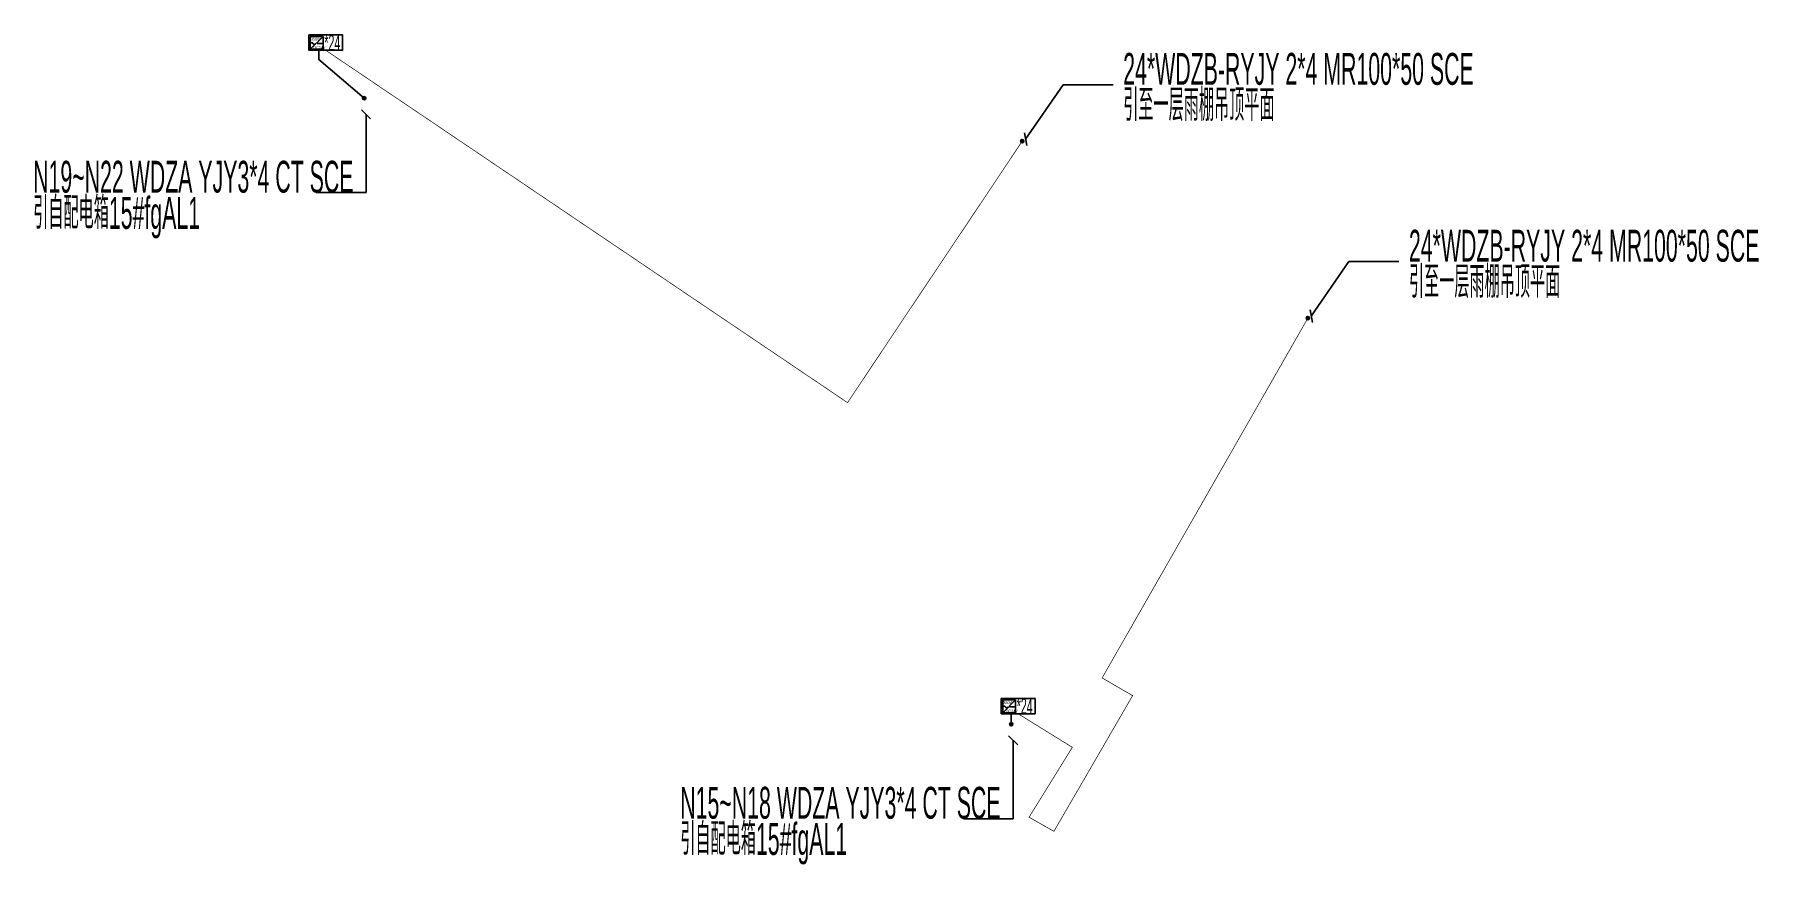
# Model space of a CAD drawing. Header units: inches. Extents: x 157503 to 1975928, y -20120 to 125851.
# Drawn here: x 157503 to 233242, y 29846 to 66309 of the extents above.
import ezdxf
from ezdxf import colors
from ezdxf.entities.mleader import LeaderData, LeaderLine
from ezdxf.math import Vec2, Vec3

# ---------------------------------------------------------------- set-up
doc = ezdxf.new("R2010")
doc.units = ezdxf.units.IN
doc.header["$MEASUREMENT"] = 0
doc.layers.get('0').update_dxf_attribs({"color": 253})
for name, color, linetype in [('0-L-灯具', 1, 'Continuous'), ('0-L-电箱', 90, 'Continuous'), ('0-LIGHT-TXT', 90, 'Continuous'), ('0-开关电源', 3, 'Continuous'), ('LT-24V', 4, 'Continuous')]:
    doc.layers.add(name, color=color, linetype=linetype)
doc.styles.add('SMDEI', font='smsim.shx', dxfattribs={"width": 0.75, "bigfont": 'smfs.shx'})
doc.styles.get("Standard").update_dxf_attribs({"font": 'arial.ttf'})

# ---------------------------------------------------------------- blocks, each defined once
blk = doc.blocks.new('LEDDR01')
at = {"layer": '0-开关电源'}
for p, q in [((-224, 0), (224, 448)), ((19, 205), (198, 205))]:
    blk.add_line(p, q, dxfattribs=at)
blk.add_lwpolyline([(-224, 0), (224, 0), (224, 448), (-224, 448)], close=True, dxfattribs=at)
for centre, start, end in [((-171, 187), 19.47122, 160.52878), ((-81, 219), 199.47122, 340.52878)]:
    blk.add_arc(centre, 47.5, start, end, dxfattribs=at)
at = {"color": 3, "width": 0.75}
for s, p in [('350W', (-202, 305)), ('DC24V', (-117, 9))]:
    blk.add_text(s, height=100, dxfattribs=at).set_placement(p)
blk = doc.blocks.new('引出')
at = {"layer": '0-L-电箱', "lineweight": -2}
h = blk.add_hatch(color=256, dxfattribs=at)
h.dxf.hatch_style = 1
h.paths.add_polyline_path([(75, 0, 1), (-75, 0, 1)])
blk.add_lwpolyline([(0, 0, 0, 0, 0), (-110, -329, 200, 0, 0), (-281, -841, 0, 0, 0)], format="xyseb", dxfattribs=at)
blk.add_circle((0, 0), 75, dxfattribs=at)
blk = doc.blocks.new('_Oblique')
at = {"color": 0, "linetype": 'ByBlock', "lineweight": -2}
blk.add_line((-0.5, -0.5), (0.5, 0.5), dxfattribs=at)
blk = doc.blocks.new('引入')
at = {"layer": '0-L-电箱', "lineweight": -2}
h = blk.add_hatch(color=256, dxfattribs=at)
h.dxf.hatch_style = 1
h.paths.add_polyline_path([(-75, 0, 1), (75, 0, 1)])
blk.add_lwpolyline([(709, -533, 0, 0, 0), (432, -324, 200, 0, 0), (0, 0, 0, 0, 0)], format="xyseb", dxfattribs=at)
blk.add_circle((0, 0), 75, dxfattribs=at)

msp = doc.modelspace()

# ---------------------------------------------------------------- linework, layer by layer
at = {"layer": '0-L-灯具', "color": 5}
for points in [[(169998, 65614), (169998, 65205), (171987, 63507)], [(200415, 36467), (200415, 36006)]]:
    msp.add_lwpolyline(points, dxfattribs=at)
at = {"layer": '0-LIGHT-TXT', "color": 7}
for points in [[(169560, 66286), (171041, 66286), (171041, 65614), (169560, 65614)], [(199977, 37138), (201459, 37138), (201459, 36467), (199977, 36467)]]:
    msp.add_lwpolyline(points, close=True, dxfattribs=at)
at = {"layer": 'LT-24V', "color": 4, "const_width": 30}
for points in [[(170300, 65614), (193221, 50136), (200896, 61622)], [(213447, 53852), (204406, 38042), (205746, 37265), (202289, 31305), (201196, 31923), (203097, 34994), (200718, 36467)]]:
    msp.add_lwpolyline(points, dxfattribs=at)

# ---------------------------------------------------------------- block references
at = {"layer": '0-L-灯具'}
for name, p, rotation in [('引入', (171987, 63507), 313.6502022063015), ('引出', (200896, 61622), 139.3369454356261), ('引出', (213447, 53852), 139.3369454356261), ('引入', (200415, 36006), 313.6502022063015)]:
    msp.add_blockref(name, p, dxfattribs=dict(at, rotation=rotation))
at = {"layer": '0-开关电源', "color": 3, "xscale": 1.25, "yscale": 1.25, "zscale": 1.25}
for p in [(169901, 65660), (200318, 36513)]:
    msp.add_blockref('LEDDR01', p, dxfattribs=at)

# ---------------------------------------------------------------- texts
at = {"layer": '0-LIGHT-TXT', "color": 7, "style": 'SMDEI', "width": 0.5}
for s, height, p in [('*24', 700, (170236, 65598)), ('24*WDZB-RYJY 2*4 MR100*50 SCE', 1400, (205332, 64098)), ('引至一层雨棚吊顶平面', 1400, (205332, 62509)), ('N19~N22 WDZA YJY3*4 CT SCE', 1400, (157445, 59360)), ('引自配电箱15#fgAL1 ', 1400, (157445, 57770)), ('24*WDZB-RYJY 2*4 MR100*50 SCE', 1400, (217884, 56329)), ('引至一层雨棚吊顶平面', 1400, (217884, 54739)), ('*24', 700, (200654, 36451)), ('N15~N18 WDZA YJY3*4 CT SCE', 1400, (185873, 31858)), ('引自配电箱15#fgAL1 ', 1400, (185873, 30268))]:
    msp.add_text(s, height=height, dxfattribs=at).set_placement(p)

# ---------------------------------------------------------------- leaders
at = {"layer": '0-LIGHT-TXT', "color": 7}
ml = msp.add_multileader_mtext('Standard', dxfattribs=at)
ml.set_content('', color=7)
ml.set_leader_properties()
ml.set_arrow_properties(name='OBLIQUE')
ml.build(insert=Vec2(0, 0))
ml.multileader.update_dxf_attribs({"text_right_attachment_type": 6, "dogleg_length": 0.36, "arrow_head_size": 400})
ctx = ml.context
ctx.base_point, ctx.char_height, ctx.arrow_head_size, ctx.landing_gap_size, ctx.plane_origin = Vec3(204889, 64098), 0.36, 400, 0.18, Vec3(204108, 60122)
ctx.right_attachment = 6
notes = []
notes.append((ctx, [(0, (1, 1, 0), (202699, 64098), (1, 0), 2190, [(0, [(201045, 61711)], 0, [])])]))
ctx.mtext.insert, ctx.mtext.flow_direction = Vec3(204889, 64099), 5
ml = msp.add_multileader_mtext('Standard', dxfattribs=at)
ml.set_content('', color=7)
ml.set_leader_properties()
ml.set_arrow_properties(name='OBLIQUE')
ml.build(insert=Vec2(0, 0))
ml.multileader.update_dxf_attribs({"text_right_attachment_type": 6, "dogleg_length": 0.36, "arrow_head_size": 400})
ctx = ml.context
ctx.base_point, ctx.char_height, ctx.arrow_head_size, ctx.landing_gap_size, ctx.plane_origin = Vec3(169881, 59360), 0.36, 400, 0.18, Vec3(170662, 55383)
ctx.right_attachment, ctx.text_align_type = 6, 2
notes.append((ctx, [(0, (1, 1, 0), (172070, 59360), (-1, 0), 2190, [(0, [(172070, 62799)], 0, [])])]))
ctx.mtext.insert, ctx.mtext.alignment, ctx.mtext.flow_direction = Vec3(169881, 59360), 3, 5
ml = msp.add_multileader_mtext('Standard', dxfattribs=at)
ml.set_content('', color=7)
ml.set_leader_properties()
ml.set_arrow_properties(name='OBLIQUE')
ml.build(insert=Vec2(0, 0))
ml.multileader.update_dxf_attribs({"text_right_attachment_type": 6, "dogleg_length": 0.36, "arrow_head_size": 400})
ctx = ml.context
ctx.base_point, ctx.char_height, ctx.arrow_head_size, ctx.landing_gap_size, ctx.plane_origin = Vec3(217441, 56329), 0.36, 400, 0.18, Vec3(216660, 52352)
ctx.right_attachment = 6
notes.append((ctx, [(0, (1, 1, 0), (215251, 56329), (1, 0), 2190, [(0, [(213596, 53941)], 0, [])])]))
ctx.mtext.insert, ctx.mtext.flow_direction = Vec3(217441, 56329), 5
ml = msp.add_multileader_mtext('Standard', dxfattribs=at)
ml.set_content('', color=7)
ml.set_leader_properties()
ml.set_arrow_properties(name='OBLIQUE')
ml.build(insert=Vec2(0, 0))
ml.multileader.update_dxf_attribs({"text_right_attachment_type": 6, "dogleg_length": 0.36, "arrow_head_size": 400})
ctx = ml.context
ctx.base_point, ctx.char_height, ctx.arrow_head_size, ctx.landing_gap_size, ctx.plane_origin = Vec3(198309, 31858), 0.36, 400, 0.18, Vec3(199090, 27881)
ctx.right_attachment, ctx.text_align_type = 6, 2
notes.append((ctx, [(0, (1, 1, 0), (200499, 31858), (-1, 0), 2190, [(0, [(200499, 35297)], 0, [])])]))
ctx.mtext.insert, ctx.mtext.alignment, ctx.mtext.flow_direction = Vec3(198309, 31858), 3, 5
for ctx, leaders in notes:
    for number, flags, end, landing, length, lines in leaders:
        leader = LeaderData()
        leader.index, (leader.has_last_leader_line, leader.has_dogleg_vector, leader.attachment_direction) = number, flags
        leader.last_leader_point, leader.dogleg_vector, leader.dogleg_length = Vec3(end), Vec3(landing), length
        for number, points, colour, breaks in lines:
            line = LeaderLine()
            line.index, line.vertices, line.color, line.breaks = number, Vec3.list(points), colors.encode_raw_color(colour), breaks
            leader.lines.append(line)
        ctx.leaders.append(leader)

doc.saveas('drawing.dxf')
